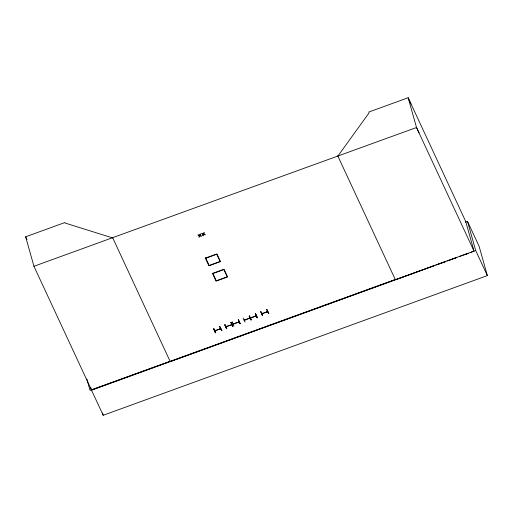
<?xml version="1.0" encoding="UTF-8"?>
<svg xmlns="http://www.w3.org/2000/svg" width="513" height="513" viewBox="0 0 513 513"><rect width="100%" height="100%" fill="white"/><g stroke="black" fill="none" stroke-linecap="round" stroke-linejoin="round"><path stroke-width="0.77" d="M213.645 328.955L215.428 332.77L213.645 328.955L213.972 328.846L215.749 332.68L215.428 332.796M215.447 332.757L213.863 328.641M262.682 315.617L260.796 311.577L262.361 315.732L262.611 315.373M224.79 324.864L226.541 328.692L224.79 324.864L225.053 324.517M232.139 322.183L233.902 325.999M245.067 322.106L243.066 318.374L243.316 318.041M249.446 315.841L249.19 316.2L250.934 320.048L251.19 319.689M249.453 316.066L251.261 319.932L249.51 316.072M214.832 330.699L220.686 328.724M215.389 330.16L215.415 330.487M267.613 311.686L261.822 313.764M225.964 326.614L231.831 324.665M226.522 326.076L226.566 326.601M233.364 324.062L234.005 323.857L233.864 323.395M239.173 321.984L238.603 322.228L238.378 321.773M244.226 320.138L244.874 319.907L244.31 320.285M244.925 320.067L244.784 319.605M250.094 318.188L249.472 318.438L249.305 317.983M250.357 317.938L251.004 317.707L250.44 318.086M256.224 315.989L255.711 316.2M198.012 234.832L199.653 235.454L199.955 234.127M198.98 236.846L199.512 236.923L199.807 235.614M201.769 233.466L203.417 234.082C203.488 232.28 204.899 232.293 203.77 234.21L205.123 234.614M202.744 235.48L203.276 235.557L203.571 234.249M199.05 237.089L199.454 235.493M202.808 235.724L203.212 234.127M201.365 235.98L200.006 235.576L200.423 233.954M220.039 328.801L219.897 328.519M231.754 324.703L226.15 326.723M239.058 322.042L233.306 323.934L233.896 323.895M238.526 322.055L239.109 321.85M239.103 322.023L233.415 323.87M255.577 316.066L256.167 315.861M337.875 156.112L369.065 112.879L368.828 112.026L408.149 97.727L465.676 221.392L473.666 249.76M249.395 318.259L250.036 318.054L244.348 320.253M260.835 311.763L262.592 315.617M225.027 324.755L226.861 328.602L226.541 328.718M249.19 316.175L250.87 319.804M262.355 313.597L262.316 313.097M250.466 317.874L256.102 315.88M256.115 316.053L250.549 318.054M395.266 279.489L91.461 389.957L33.941 266.292L25.65 236.801L64.971 222.507L65.125 223.052L112.777 237.968M33.941 266.292L112.636 237.673L170.111 361.357L90.032 390.355L86.819 378.934M200.025 234.37L200.493 234.197M203.783 233.005L204.251 232.831M199.878 235.858L201.429 236.224M203.635 234.492L205.194 234.858M205.354 258.135L216.941 253.922L220.507 261.585L208.913 265.798L205.283 257.892M205.771 258.231L216.717 254.249L220.083 261.489L209.137 265.471L205.707 257.988M212.478 273.461L224.072 269.248L227.637 276.911L216.044 281.124L212.414 273.217M212.901 273.557L223.848 269.575L227.214 276.815L216.268 280.797L212.831 273.314M465.246 222.148L467.484 221.334L479.148 246.407L487.35 275.59L103.196 415.274L91.532 390.201L90.82 387.668M219.788 326.666L221.873 330.455L221.545 330.571L219.699 326.499L221.866 330.443M266.766 309.615L268.479 313.507L268.799 313.392L266.625 309.435M220.628 328.743L214.889 330.834M261.88 313.744L267.555 311.68M268.799 313.379L268.479 313.507M91.532 390.201L475.686 250.517L487.35 275.59M170.996 361.376L174.76 360.004M176.267 359.459L394.651 280.053M337.74 155.824L395.401 279.777L434.351 265.619L424.629 269.197M435.851 265.074L445.585 261.534M447.086 260.989L456.82 257.449M459.815 256.359L468.055 253.364M470.299 252.543L474.044 251.184L416.524 127.519L408.149 97.727M395.401 279.777L423.129 269.742M437.371 264.58L445.617 261.598M450.113 259.969L456.859 257.526M464.348 254.814L468.1 253.454M240.058 323.78L238.199 319.746M230.927 322.677L231.248 322.562L232.992 326.403L232.671 326.518L230.856 322.433M232.139 322.19L232.395 321.831M255.32 314.001L255.641 313.885L257.391 317.733L257.064 317.848L255.256 313.757M244.284 320.118L249.946 318.073M238.34 319.932L240.013 323.838L240.334 323.722L238.558 319.856M266.984 309.538L268.767 313.372M255.609 313.866L257.372 317.707M255.365 313.943L257.09 317.771M230.997 322.613L232.742 326.46M250.915 317.72L250.915 317.406M201.84 233.71L203.283 234.37M198.082 235.076L199.525 235.736M266.972 311.891L266.824 311.455M408.386 98.579L410.945 103.94M419.083 132.88L416.524 127.519L112.584 237.692M25.65 236.801L26.997 239.693M467.484 221.334L475.686 250.517M255.436 315.784L255.577 316.22M102.549 412.971L103.196 415.274"/></g></svg>
